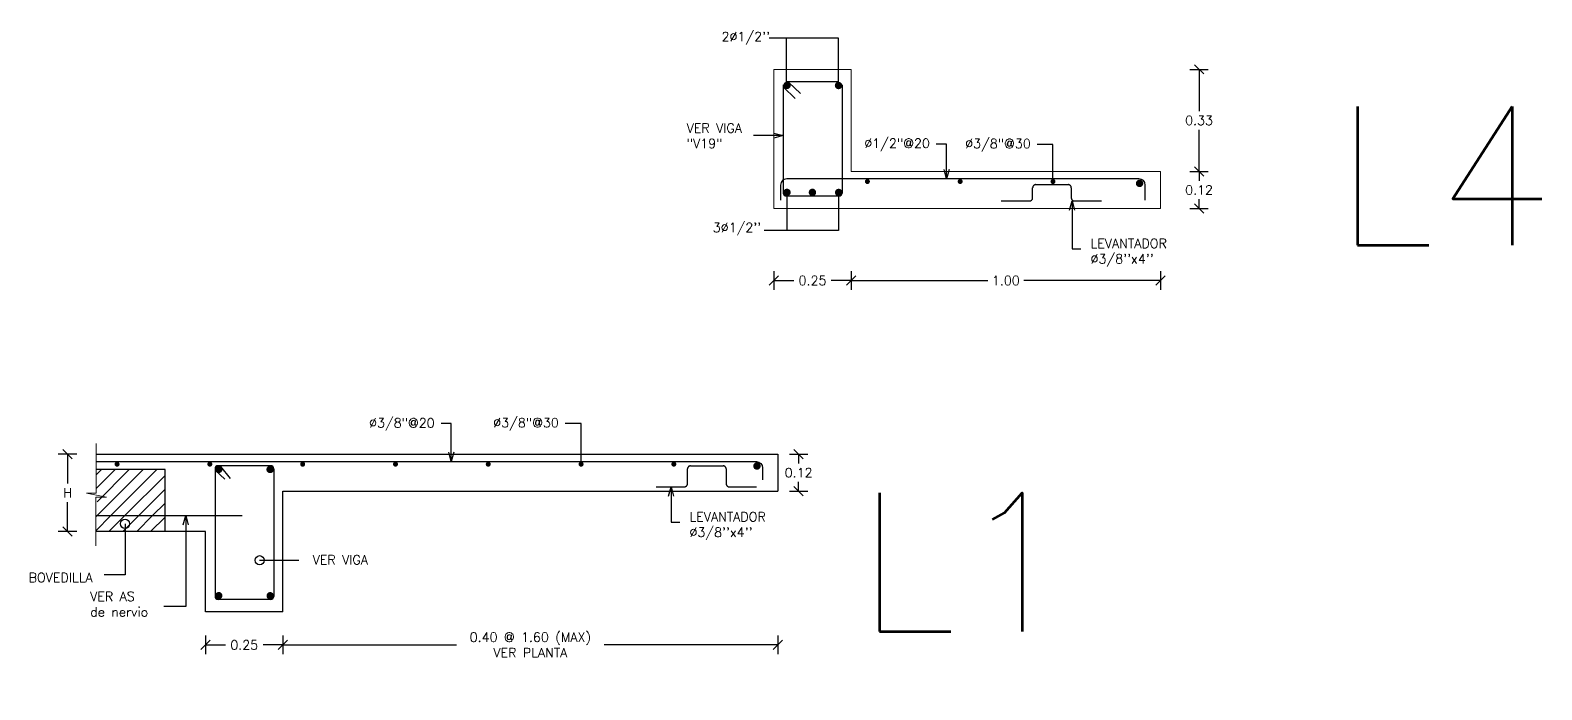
# Model space of a CAD drawing. Header units: metres. Extents: x -44 to 358, y -246 to 48.
# Drawn here: x 28.992 to 33.878, y 15.446 to 17.578 of the extents above; entities that cross this region are included whole.
import ezdxf

# ---------------------------------------------------------------- set-up
doc = ezdxf.new("R2010")
doc.units = ezdxf.units.M
doc.header["$LTSCALE"] = 0.3
doc.header["$PDMODE"] = 3
doc.linetypes.add('CONTINU', pattern=[0])
doc.linetypes.add('HIDDEN', pattern=[9.525, 6.35, -3.175])
for name, color, linetype in [('ACERO', 5, 'Continuous'), ('DIMTEXTO', 4, 'Continuous'), ('HATCH MUROS', 8, 'Continuous'), ('SECCION', 1, 'Continuous')]:
    doc.layers.add(name, color=color, linetype=linetype)
doc.layers.add('VIGAS', color=1, linetype='HIDDEN', lineweight=15)
doc.styles.add('RomanS', font='romans.shx')
doc.styles.add('SIMPLEX', font='simplex_.ttf', dxfattribs={"height": 0.2})
doc.styles.add('SMPLEX', font='simplex.shx')
doc.dimstyles.new('D-15', dxfattribs={"dimscale": 0.15, "dimtxt": 0.2, "dimasz": 0.2, "dimexe": 0.18, "dimexo": 0.2, "dimgap": 0.1, "dimtad": 0, "dimtih": 1, "dimtoh": 1, "dimzin": 0, "dimdsep": 46, "dimtxsty": 'SMPLEX', "dimblk": 'OBLIQUE', "dimcen": 0.09, "dimdle": 0.2, "dimclrd": 4, "dimclre": 4, "dimclrt": 4, "dimadec": 0, "dimazin": 0, "dimtfac": 1, "dimtofl": 0, "dimtmove": 0, "dimatfit": 3, "dimldrblk": 'OPEN30', "dimfxl": 1, "dimtolj": 1, "dimtzin": 0, "dimarcsym": 0})
doc.dimstyles.new('DIM-15', dxfattribs={"dimscale": 0.15, "dimtxt": 0.2, "dimasz": 0.2, "dimexe": 0.2, "dimexo": 0.1, "dimgap": 0.1, "dimtad": 0, "dimtih": 1, "dimtoh": 1, "dimzin": 0, "dimdsep": 46, "dimtxsty": 'RomanS', "dimblk1": 'OBLIQUE', "dimblk2": 'OBLIQUE', "dimsah": 1, "dimcen": 0.09, "dimclrd": 4, "dimclre": 4, "dimclrt": 4, "dimadec": 0, "dimazin": 0, "dimtfac": 1, "dimtofl": 0, "dimtmove": 1, "dimatfit": 3, "dimldrblk": 'OBLIQUE', "dimfxl": 0.2, "dimfxlon": 1, "dimtolj": 1, "dimtzin": 0, "dimarcsym": 0})
pattern_1 = [(45, (2.380954, 1.215915), (-0.02245064, 0.02245064), [])]

# ---------------------------------------------------------------- blocks, each defined once
blk = doc.blocks.new('_OBLIQUE')
at = {"color": 0, "linetype": 'ByBlock'}
blk.add_line((-0.5, -0.5), (0.5, 0.5), dxfattribs=at)
blk = doc.blocks.new('*D398')
at = {"layer": 'DEFPOINTS', "color": 0, "transparency": 16777216}
for p in [(29.5584, 15.6767), (29.8084, 15.6767), (29.8084, 15.5911)]:
    blk.add_point(p, dxfattribs=at)
at = {"layer": 'DIMTEXTO', "color": 4, "lineweight": -2, "transparency": 16777216}
for p, q in [((29.5584, 15.6211), (29.5584, 15.5611)), ((29.5584, 15.5911), (29.6227, 15.5911)), ((29.8084, 15.5911), (29.7442, 15.5911)), ((29.8084, 15.6211), (29.8084, 15.5611))]:
    blk.add_line(p, q, dxfattribs=at)
at = {"layer": 'DIMTEXTO', "color": 4, "lineweight": -2, "transparency": 16777216, "xscale": 0.03, "yscale": 0.03, "zscale": 0.03, "rotation": 180}
blk.add_blockref('_OBLIQUE', (29.5584, 15.5911), dxfattribs=at)
at = {"layer": 'DIMTEXTO', "color": 4, "lineweight": -2, "transparency": 16777216, "xscale": 0.03, "yscale": 0.03, "zscale": 0.03}
blk.add_blockref('_OBLIQUE', (29.8084, 15.5911), dxfattribs=at)
at = {"layer": 'DIMTEXTO', "color": 4, "transparency": 16777216, "insert": (29.6834, 15.5911), "char_height": 0.03, "attachment_point": 5, "style": 'RomanS'}
blk.add_mtext('\\A1;0.25', dxfattribs=at)
blk = doc.blocks.new('*D543')
at = {"layer": 'DEFPOINTS', "color": 0, "transparency": 16777216}
for p in [(31.4084, 16.0878), (29.8084, 15.6767), (31.4084, 15.5911)]:
    blk.add_point(p, dxfattribs=at)
at = {"layer": 'HATCH MUROS', "color": 4, "lineweight": -2, "transparency": 16777216}
for p, q in [((29.8084, 15.6211), (29.8084, 15.5611)), ((29.8084, 15.5911), (30.3699, 15.5911)), ((31.4084, 15.5911), (30.847, 15.5911)), ((31.4084, 15.6211), (31.4084, 15.5611))]:
    blk.add_line(p, q, dxfattribs=at)
at = {"layer": 'HATCH MUROS', "color": 4, "lineweight": -2, "transparency": 16777216, "xscale": 0.03, "yscale": 0.03, "zscale": 0.03, "rotation": 180}
blk.add_blockref('_OBLIQUE', (29.8084, 15.5911), dxfattribs=at)
at = {"layer": 'HATCH MUROS', "color": 4, "lineweight": -2, "transparency": 16777216, "xscale": 0.03, "yscale": 0.03, "zscale": 0.03}
blk.add_blockref('_OBLIQUE', (31.4084, 15.5911), dxfattribs=at)
at = {"layer": 'HATCH MUROS', "color": 4, "transparency": 16777216, "insert": (30.6084, 15.5911), "char_height": 0.03, "attachment_point": 5, "style": 'RomanS'}
blk.add_mtext('\\A1;0.40 @ 1.60 (MAX)\\PVER PLANTA', dxfattribs=at)
blk = doc.blocks.new('_Open30')
at = {"color": 0, "lineweight": -2}
for p, q in [((-1, 0.27), (0, 0)), ((0, 0), (-1, -0.27)), ((0, 0), (-1, 0))]:
    blk.add_line(p, q, dxfattribs=at)
blk = doc.blocks.new('*U53')
at = {"layer": 'ACERO', "const_width": 0.008064}
blk.add_lwpolyline([(0.004032, 0, -1), (-0.004032, 0, -1)], format="xyb", close=True, dxfattribs=at)
blk = doc.blocks.new('*U54')
at = {"layer": 'HATCH MUROS', "color": 0, "linetype": 'ByBlock', "lineweight": -2}
for p in [(0, 0), (0.3, 0)]:
    blk.add_blockref('*U53', p, dxfattribs=at)
at = {"layer": 'HATCH MUROS', "color": 0, "linetype": 'ByBlock', "lineweight": -2, "transparency": 16777216}
for p in [(0.6, 0), (0.9, 0), (1.2, 0), (1.5, 0), (1.8, 0)]:
    blk.add_blockref('*U53', p, dxfattribs=at)
blk = doc.blocks.new('*D399')
at = {"layer": 'DEFPOINTS', "color": 0, "linetype": 'Continuous', "transparency": 16777216}
for p in [(31.4084, 16.2078), (31.4756, 16.2078), (31.4084, 16.0878)]:
    blk.add_point(p, dxfattribs=at)
at = {"layer": 'DIMTEXTO', "color": 4, "linetype": 'Continuous', "lineweight": -2, "transparency": 16777216}
for p, q in [((31.4456, 16.2078), (31.5056, 16.2078)), ((31.4756, 16.2078), (31.4756, 16.1778)), ((31.4456, 16.0878), (31.5056, 16.0878)), ((31.4756, 16.0878), (31.4756, 16.1178))]:
    blk.add_line(p, q, dxfattribs=at)
at = {"layer": 'DIMTEXTO', "color": 4, "linetype": 'Continuous', "lineweight": -2, "transparency": 16777216, "xscale": 0.03, "yscale": 0.03, "zscale": 0.03}
for p, rotation in [((31.4756, 16.2078), 90), ((31.4756, 16.0878), 270)]:
    blk.add_blockref('_OBLIQUE', p, dxfattribs=dict(at, rotation=rotation))
at = {"layer": 'DIMTEXTO', "color": 4, "linetype": 'Continuous', "lineweight": 0, "transparency": 16777216, "insert": (31.4756, 16.1478), "char_height": 0.03, "attachment_point": 5, "style": 'RomanS'}
blk.add_mtext('\\A1;0.12', dxfattribs=at)
blk = doc.blocks.new('*D596')
at = {"layer": 'DEFPOINTS', "color": 0, "linetype": 'Continuous', "transparency": 16777216}
for p in [(31.3954, 17.4514), (31.6454, 17.1214), (32.77, 17.1214)]:
    blk.add_point(p, dxfattribs=at)
at = {"layer": 'DIMTEXTO', "color": 4, "linetype": 'Continuous', "lineweight": -2, "transparency": 16777216}
for p, q in [((32.74, 17.4514), (32.8, 17.4514)), ((32.77, 17.4514), (32.77, 17.3164)), ((32.77, 17.1214), (32.77, 17.2564)), ((32.74, 17.1214), (32.8, 17.1214))]:
    blk.add_line(p, q, dxfattribs=at)
at = {"layer": 'DIMTEXTO', "color": 4, "linetype": 'Continuous', "lineweight": -2, "transparency": 16777216, "xscale": 0.03, "yscale": 0.03, "zscale": 0.03}
for p, rotation in [((32.77, 17.4514), 90), ((32.77, 17.1214), 270)]:
    blk.add_blockref('_OBLIQUE', p, dxfattribs=dict(at, rotation=rotation))
at = {"layer": 'DIMTEXTO', "color": 4, "linetype": 'Continuous', "lineweight": 0, "transparency": 16777216, "insert": (32.77, 17.2864), "char_height": 0.03, "attachment_point": 5, "style": 'RomanS'}
blk.add_mtext('\\A1;0.33', dxfattribs=at)
blk = doc.blocks.new('*D597')
at = {"layer": 'DEFPOINTS', "color": 0, "linetype": 'Continuous', "transparency": 16777216}
for p in [(31.6454, 17.1214), (31.6454, 17.0014), (32.77, 17.0014)]:
    blk.add_point(p, dxfattribs=at)
at = {"layer": 'DIMTEXTO', "color": 4, "linetype": 'Continuous', "lineweight": -2, "transparency": 16777216}
for p, q in [((32.74, 17.1214), (32.8, 17.1214)), ((32.77, 17.1214), (32.77, 17.0914)), ((32.77, 17.0014), (32.77, 17.0314)), ((32.74, 17.0014), (32.8, 17.0014))]:
    blk.add_line(p, q, dxfattribs=at)
at = {"layer": 'DIMTEXTO', "color": 4, "linetype": 'Continuous', "lineweight": -2, "transparency": 16777216, "xscale": 0.03, "yscale": 0.03, "zscale": 0.03}
for p, rotation in [((32.77, 17.1214), 90), ((32.77, 17.0014), 270)]:
    blk.add_blockref('_OBLIQUE', p, dxfattribs=dict(at, rotation=rotation))
at = {"layer": 'DIMTEXTO', "color": 4, "linetype": 'Continuous', "lineweight": 0, "transparency": 16777216, "insert": (32.77, 17.0614), "char_height": 0.03, "attachment_point": 5, "style": 'RomanS'}
blk.add_mtext('\\A1;0.12', dxfattribs=at)
blk = doc.blocks.new('*D598')
at = {"layer": 'DEFPOINTS', "color": 0, "transparency": 16777216}
for p in [(31.6454, 17.1214), (31.3954, 17.0014), (31.3954, 16.769)]:
    blk.add_point(p, dxfattribs=at)
at = {"layer": 'DIMTEXTO', "color": 4, "lineweight": -2, "transparency": 16777216}
for p, q in [((31.3954, 16.799), (31.3954, 16.739)), ((31.3954, 16.769), (31.4597, 16.769)), ((31.6454, 16.769), (31.5811, 16.769)), ((31.6454, 16.799), (31.6454, 16.739))]:
    blk.add_line(p, q, dxfattribs=at)
at = {"layer": 'DIMTEXTO', "color": 4, "lineweight": -2, "transparency": 16777216, "xscale": 0.03, "yscale": 0.03, "zscale": 0.03, "rotation": 180}
blk.add_blockref('_OBLIQUE', (31.3954, 16.769), dxfattribs=at)
at = {"layer": 'DIMTEXTO', "color": 4, "lineweight": -2, "transparency": 16777216, "xscale": 0.03, "yscale": 0.03, "zscale": 0.03}
blk.add_blockref('_OBLIQUE', (31.6454, 16.769), dxfattribs=at)
at = {"layer": 'DIMTEXTO', "color": 4, "transparency": 16777216, "insert": (31.5204, 16.769), "char_height": 0.03, "attachment_point": 5, "style": 'SMPLEX'}
blk.add_mtext('\\A1;0.25', dxfattribs=at)
blk = doc.blocks.new('*D599')
at = {"layer": 'DEFPOINTS', "color": 0, "transparency": 16777216}
for p in [(31.6454, 17.1214), (32.6454, 17.0014), (32.6454, 16.769)]:
    blk.add_point(p, dxfattribs=at)
at = {"layer": 'DIMTEXTO', "color": 4, "lineweight": -2, "transparency": 16777216}
for p, q in [((31.6454, 16.799), (31.6454, 16.739)), ((31.6454, 16.769), (32.0876, 16.769)), ((32.6454, 16.769), (32.2033, 16.769)), ((32.6454, 16.799), (32.6454, 16.739))]:
    blk.add_line(p, q, dxfattribs=at)
at = {"layer": 'DIMTEXTO', "color": 4, "lineweight": -2, "transparency": 16777216, "xscale": 0.03, "yscale": 0.03, "zscale": 0.03, "rotation": 180}
blk.add_blockref('_OBLIQUE', (31.6454, 16.769), dxfattribs=at)
at = {"layer": 'DIMTEXTO', "color": 4, "lineweight": -2, "transparency": 16777216, "xscale": 0.03, "yscale": 0.03, "zscale": 0.03}
blk.add_blockref('_OBLIQUE', (32.6454, 16.769), dxfattribs=at)
at = {"layer": 'DIMTEXTO', "color": 4, "transparency": 16777216, "insert": (32.1454, 16.769), "char_height": 0.03, "attachment_point": 5, "style": 'SMPLEX'}
blk.add_mtext('\\A1;1.00', dxfattribs=at)
blk = doc.blocks.new('*U600')
at = {"layer": 'ACERO', "const_width": 0.008064}
blk.add_lwpolyline([(0.004032, 0, -1), (-0.004032, 0, -1)], format="xyb", close=True, dxfattribs=at)
blk = doc.blocks.new('*U601')
at = {"layer": 'HATCH MUROS', "color": 0, "linetype": 'ByBlock', "lineweight": -2}
for p in [(0, 0), (0.3, 0), (0.6, 0)]:
    blk.add_blockref('*U600', p, dxfattribs=at)
blk = doc.blocks.new('*D706')
at = {"layer": 'DEFPOINTS', "color": 0, "linetype": 'Continuous', "transparency": 16777216}
for p in [(29.1124, 16.2078), (29.2051, 16.2078), (29.2036, 15.9578)]:
    blk.add_point(p, dxfattribs=at)
at = {"layer": 'DIMTEXTO', "color": 4, "linetype": 'Continuous', "lineweight": -2, "transparency": 16777216}
for p, q in [((29.1424, 16.2078), (29.0824, 16.2078)), ((29.1124, 16.2078), (29.1124, 16.1128)), ((29.1124, 15.9578), (29.1124, 16.0528)), ((29.1424, 15.9578), (29.0824, 15.9578))]:
    blk.add_line(p, q, dxfattribs=at)
at = {"layer": 'DIMTEXTO', "color": 4, "linetype": 'Continuous', "lineweight": -2, "transparency": 16777216, "xscale": 0.03, "yscale": 0.03, "zscale": 0.03}
for p, rotation in [((29.1124, 16.2078), 90), ((29.1124, 15.9578), 270)]:
    blk.add_blockref('_OBLIQUE', p, dxfattribs=dict(at, rotation=rotation))
at = {"layer": 'DIMTEXTO', "color": 4, "linetype": 'Continuous', "lineweight": 0, "transparency": 16777216, "insert": (29.1124, 16.0828), "char_height": 0.03, "attachment_point": 5, "style": 'RomanS'}
blk.add_mtext('\\A1;H', dxfattribs=at)

msp = doc.modelspace()

# ---------------------------------------------------------------- hatches: boundary and pattern name
at = {"layer": 'HATCH MUROS'}
h = msp.add_hatch(dxfattribs=at)
h.set_pattern_fill('ANSI31', color=8, scale=0.01, style=0)
h.set_pattern_definition(pattern_1)
h.paths.add_polyline_path([(29.2051306, 16.1577516), (29.2051306, 16.0544147), (29.238658, 16.0480817), (29.2035945, 16.0480817), (29.2035945, 16.0089093), (29.427529, 16.0089093), (29.427529, 16.1077516), (29.427529, 16.1577516)])
h = msp.add_hatch(dxfattribs=at)
h.set_pattern_fill('ANSI31', color=8, scale=0.01, style=0)
h.set_pattern_definition(pattern_1)
h.paths.add_polyline_path([(29.427529, 16.0089093), (29.2035945, 16.0089093), (29.2035945, 15.9577516), (29.427529, 15.9577516)])

# ---------------------------------------------------------------- linework, layer by layer
at = {"layer": 'ACERO'}
for p, q in [((31.4260361, 17.4013942), (31.4260361, 17.0513942)), ((31.6037349, 17.4113942), (31.4360884, 17.4113942)), ((31.4441879, 17.4093062), (31.4821649, 17.3731154)), ((31.6162898, 17.4013942), (31.6162898, 17.0513942)), ((31.4261849, 17.3934116), (31.4641619, 17.3572208)), ((31.6042639, 17.0413942), (31.4381122, 17.0413942)), ((29.5890708, 16.1604787), (29.5890708, 15.7479001)), ((29.5900618, 16.1554046), (29.6209243, 16.1265443)), ((29.7687505, 16.1704787), (29.5990708, 16.1704787)), ((29.6066658, 16.1678936), (29.6375283, 16.1290333)), ((29.7787505, 16.1604787), (29.7787505, 15.7479001)), ((29.7687505, 15.7379001), (29.5990708, 15.7379001))]:
    msp.add_line(p, q, dxfattribs=at)
at = {"layer": 'ACERO', "const_width": 0.012}
for points, elevation in [([(31.4441122, 17.3996235, -1), (31.4321122, 17.3996235, -1)], 0.4671289), ([(31.6105931, 17.3991799, -1), (31.5985931, 17.3991799, -1)], 0.4671289), ([(31.526225, 17.0537354, -1), (31.514225, 17.0537354, -1)], -0.4671289)]:
    msp.add_lwpolyline(points, format="xyb", close=True, dxfattribs=dict(at, elevation=elevation))
at = {"layer": 'ACERO'}
for points in [[(32.5958648, 17.0284872), (32.5958648, 17.0774863, 0.414213562), (32.5758648, 17.0974863), (31.4371125, 17.0974863, 0.414213562), (31.4171125, 17.0774863), (31.4171125, 17.0284872)], [(29.2051306, 16.183862), (31.3388995, 16.183862, -0.408073112), (31.3588995, 16.1632645), (31.3588995, 16.1242664)]]:
    msp.add_lwpolyline(points, format="xyb", dxfattribs=at)
at = {"layer": 'ACERO', "const_width": 0.012}
for points in [[(31.4439265, 17.0537354, -1), (31.4319265, 17.0537354, -1)], [(31.610918, 17.0534272, -1), (31.598918, 17.0534272, -1)], [(32.5837231, 17.0828811, -1), (32.5717231, 17.0828811, -1)], [(31.3467578, 16.1692569, -1), (31.3347578, 16.1692569, -1)], [(29.6071469, 16.158708, -1), (29.5951469, 16.158708, -1)], [(29.7730538, 16.1582644, -1), (29.7610538, 16.1582644, -1)], [(29.6069612, 15.7502412, -1), (29.5949612, 15.7502412, -1)], [(29.7733787, 15.7499331, -1), (29.7613787, 15.7499331, -1)]]:
    msp.add_lwpolyline(points, format="xyb", close=True, dxfattribs=at)
at = {"layer": 'ACERO', "color": 2, "linetype": 'HIDDEN'}
for points in [[(32.1303474, 17.0259856), (32.2221432, 17.0259856, 0.414213562), (32.2321432, 17.0359856), (32.2321432, 17.0688192, -0.414213562), (32.2421432, 17.0788192), (32.3471086, 17.0788192, -0.414213562), (32.3571086, 17.0688192), (32.3571086, 17.0359856, 0.414213562), (32.3671086, 17.0259856), (32.4552014, 17.0259856)], [(31.0145272, 16.1021548), (31.1063229, 16.1021548, 0.414213562), (31.1163229, 16.1121548), (31.1163229, 16.1600939, -0.414213562), (31.1263229, 16.1700939), (31.2312884, 16.1700939, -0.414213562), (31.2412884, 16.1600939), (31.2412884, 16.1121548, 0.414213562), (31.2512884, 16.1021548), (31.3393811, 16.1021548)]]:
    msp.add_lwpolyline(points, format="xyb", dxfattribs=at)
at = {"layer": 'ACERO'}
msp.add_lwpolyline([(29.2035945, 16.0089093), (29.6770554, 16.0089093)], dxfattribs=at)
for centre, start, end in [((31.4360361, 17.0513942), 180, 270), ((31.6062898, 17.0513942), 270, 0), ((29.5990708, 16.1604787), 90, 180), ((29.7687505, 16.1604787), 0, 90), ((29.5990708, 15.7479001), 180, 270), ((29.7687505, 15.7479001), 270, 0)]:
    msp.add_arc(centre, 0.01, start, end, dxfattribs=at)
at = {"layer": 'DIMTEXTO', "elevation": 0.4671289}
for points in [[(31.6045931, 17.4051799), (31.6045931, 17.5524983), (31.3808585, 17.5524983)], [(31.4361374, 17.4113942), (31.4361374, 17.5524983)], [(31.4381122, 16.9309029), (31.4381122, 17.0425671)]]:
    msp.add_lwpolyline(points, dxfattribs=at)
at = {"layer": 'DIMTEXTO'}
for points in [[(32.2978542, 17.0974863), (32.2978542, 17.2088297), (32.2465542, 17.2088297)], [(31.6042639, 17.0486571), (31.6042639, 16.9309029), (31.3640158, 16.9309029)], [(30.7722825, 16.183862), (30.7722825, 16.3068559), (30.7209825, 16.3068559)]]:
    msp.add_lwpolyline(points, dxfattribs=at)
at = {"layer": 'HATCH MUROS', "color": 8}
for p, q in [((29.427529, 16.1577516), (29.2051306, 16.1577516)), ((29.427529, 15.9577516), (29.427529, 16.1577516))]:
    msp.add_line(p, q, dxfattribs=at)
at = {"layer": 'SECCION', "linetype": 'CONTINU', "lineweight": 0}
for p, q in [((31.3954107, 17.4513942), (31.6454107, 17.4513942)), ((31.3954107, 17.0013942), (31.3954107, 17.4513942)), ((31.6454107, 17.1213942), (31.6454107, 17.4513942))]:
    msp.add_line(p, q, dxfattribs=at)
at = {"layer": 'SECCION', "color": 1, "linetype": 'CONTINU', "ltscale": 0.025}
for p, q in [((29.2051306, 16.20777), (31.4084455, 16.20777)), ((31.4084455, 16.20777), (31.4084455, 16.08777)), ((29.8084455, 16.08777), (31.4084455, 16.08777)), ((29.8084455, 15.69777), (29.8084455, 16.08777)), ((29.5584455, 15.9577516), (29.2035945, 15.9577516)), ((29.5584455, 15.69777), (29.5584455, 15.9577516)), ((29.8084455, 15.69777), (29.5584455, 15.69777))]:
    msp.add_line(p, q, dxfattribs=at)
at = {"layer": 'VIGAS', "linetype": 'Continuous', "lineweight": 0}
msp.add_lwpolyline([(31.6454107, 17.1213942), (32.6454107, 17.1213942), (32.6454107, 17.0013942), (31.3954107, 17.0013942)], dxfattribs=at)
at = {"layer": 'VIGAS', "color": 3, "linetype": 'Continuous'}
msp.add_lwpolyline([(29.2051306, 16.242157), (29.2051306, 16.0814635), (29.1736423, 16.0814635), (29.238658, 16.0691828), (29.2035945, 16.0691828), (29.2035945, 15.9111496)], dxfattribs=at)

# ---------------------------------------------------------------- block references
at = {"layer": 'HATCH MUROS'}
for name, p in [('*U601', (31.6978542, 17.0889198)), ('*U54', (29.2722825, 16.1752956))]:
    msp.add_blockref(name, p, dxfattribs=at)

# ---------------------------------------------------------------- texts
at = {"layer": 'DIMTEXTO', "color": 4, "char_height": 0.03, "attachment_point": 4, "style": 'SMPLEX'}
for s, insert in [("2%%C1/2''", (31.2263744, 17.5521033, 0.4671289)), ('VER VIGA\\P"V19"', (31.1136444, 17.2367177, 0.1272072)), ("3%%C1/2''", (31.1979225, 16.9351526, 1.8575108))]:
    msp.add_mtext(s, dxfattribs=dict(at, insert=insert))
at = {"layer": 'DIMTEXTO'}
for s, insert, char_height, width, attachment_point, style in [('L4', (33.2059594, 17.1074691), 0.448, 1.10897765, 4, 'SIMPLEX'), ('VER VIGA', (30.0833605, 15.8663647), 0.03, 0.234285714, 6, 'RomanS')]:
    msp.add_mtext(s, dxfattribs=dict(at, insert=insert, char_height=char_height, width=width, attachment_point=attachment_point, style=style))
at = {"layer": 'DIMTEXTO', "attachment_point": 4}
for s, insert, char_height, style in [('%%C1/2"@20', (31.6878385, 17.2074228), 0.03, 'RomanS'), ('%%C3/8"@30', (32.0138847, 17.2063813), 0.03, 'RomanS'), ("LEVANTADOR \\P%%C3/8''x4''", (32.4191513, 16.8589103), 0.03, 'RomanS'), ('%%C3/8"@20', (30.0869376, 16.3037973), 0.03, 'RomanS'), ('%%C3/8"@30', (30.488313, 16.3044076), 0.03, 'RomanS'), ('L1', (31.6606107, 15.8581957), 0.448, 'SIMPLEX'), ("LEVANTADOR \\P%%C3/8''x4''", (31.1226845, 15.9752861), 0.03, 'RomanS'), ('BOVEDILLA', (28.9864287, 15.8088609), 0.03, 'RomanS'), ('VER AS\\Pde nervio', (29.1852951, 15.7228594), 0.03, 'RomanS')]:
    msp.add_mtext(s, dxfattribs=dict(at, insert=insert, char_height=char_height, style=style))

# ---------------------------------------------------------------- dimensions: what is measured, and where the dimension line sits
at = {"layer": 'DIMTEXTO', "linetype": 'Continuous', "lineweight": 0}
for base, p1, p2, picture, middle in [((32.7699765, 17.1213942), (31.3954107, 17.4513942), (31.6454107, 17.1213942), '*D596', (32.7699765, 17.2863942)), ((32.7699765, 17.0013942), (31.6454107, 17.1213942), (31.6454107, 17.0013942), '*D597', (32.7699765, 17.0613942)), ((31.4755747, 16.20777), (31.4084455, 16.08777), (31.4084455, 16.20777), '*D399', (31.4755747, 16.14777))]:
    dim = msp.add_linear_dim(base=base, p1=p1, p2=p2, angle=90, dimstyle='DIM-15', dxfattribs=at)
    dim.commit()
    dim.dimension.update_dxf_attribs({"geometry": picture, "text_midpoint": middle})
at = {"layer": 'DIMTEXTO'}
for base, p2, picture, middle in [((31.3954107, 16.7690197), (31.3954107, 17.0013942), '*D598', (31.5204107, 16.7690197)), ((32.6454107, 16.7690197), (32.6454107, 17.0013942), '*D599', (32.1454107, 16.7690197))]:
    dim = msp.add_linear_dim(base=base, p1=(31.6454107, 17.1213942), p2=p2, dimstyle='DIM-15', override={"dimtxsty": 'SMPLEX'}, dxfattribs=at)
    dim.commit()
    dim.dimension.update_dxf_attribs({"geometry": picture, "text_midpoint": middle})
at = {"layer": 'DIMTEXTO', "linetype": 'Continuous', "lineweight": 0}
dim = msp.add_linear_dim(base=(29.112363, 16.20777), p1=(29.2035945, 15.9577516), p2=(29.2051306, 16.20777), angle=90, text='H', dimstyle='DIM-15', dxfattribs=at)
dim.commit()
dim.dimension.update_dxf_attribs({"geometry": '*D706', "text_midpoint": (29.112363, 16.0827608)})
at = {"layer": 'DIMTEXTO'}
dim = msp.add_linear_dim(base=(29.8084455, 15.5911408), p1=(29.5584455, 15.676702), p2=(29.8084455, 15.676702), angle=0, dimstyle='DIM-15', dxfattribs=at)
dim.commit()
dim.dimension.update_dxf_attribs({"geometry": '*D398', "text_midpoint": (29.6834455, 15.5911408)})
at = {"layer": 'HATCH MUROS'}
dim = msp.add_linear_dim(base=(31.4084455, 15.5911408), p1=(29.8084455, 15.676702), p2=(31.4084455, 16.08777), angle=0, text='0.40 @ <> (MAX)\\PVER PLANTA', dimstyle='DIM-15', dxfattribs=at)
dim.commit()
dim.dimension.update_dxf_attribs({"geometry": '*D543', "text_midpoint": (30.6084455, 15.5911408)})

# ---------------------------------------------------------------- leaders
at = {"layer": 'DIMTEXTO', "color": 4}
msp.add_leader([(31.4255358, 17.2373525, 0.3105516), (31.3299468, 17.2373525, 0.3105516)], dimstyle='D-15', override={"dimgap": 0.1, "dimtad": 0}, dxfattribs=at)
at = {"layer": 'DIMTEXTO', "linetype": 'Continuous', "lineweight": 0}
for points in [[(31.9537517, 17.0972739), (31.9537517, 17.2098711), (31.920508, 17.2098711)], [(30.3528508, 16.1836497), (30.3528508, 16.3062456), (30.3196071, 16.3062456)]]:
    msp.add_leader(points, dimstyle='D-15', dxfattribs=at)
at = {"layer": 'DIMTEXTO'}
for points in [[(32.3598446, 17.0259856), (32.3598446, 16.8711141), (32.3883571, 16.8711141)], [(31.0633779, 16.1021548), (31.0633779, 15.9874898), (31.0918904, 15.9874898)], [(29.4943618, 16.0089093), (29.4943618, 15.7154515), (29.423429, 15.7154515)]]:
    msp.add_leader(points, dimstyle='D-15', override={"dimtmove": 1}, dxfattribs=at)
at = {"layer": 'DIMTEXTO', "linetype": 'Continuous', "lineweight": 0}
for points, dimstyle in [([(29.2979826, 15.9827908), (29.2979826, 15.8179329), (29.2309066, 15.8179329)], 'DIM-15'), ([(29.7332213, 15.8646845), (29.8599463, 15.8646845)], 'D-15')]:
    msp.add_leader(points, dimstyle=dimstyle, override={"dimldrblk": 'DotBlank'}, dxfattribs=at)

doc.saveas('drawing.dxf')
